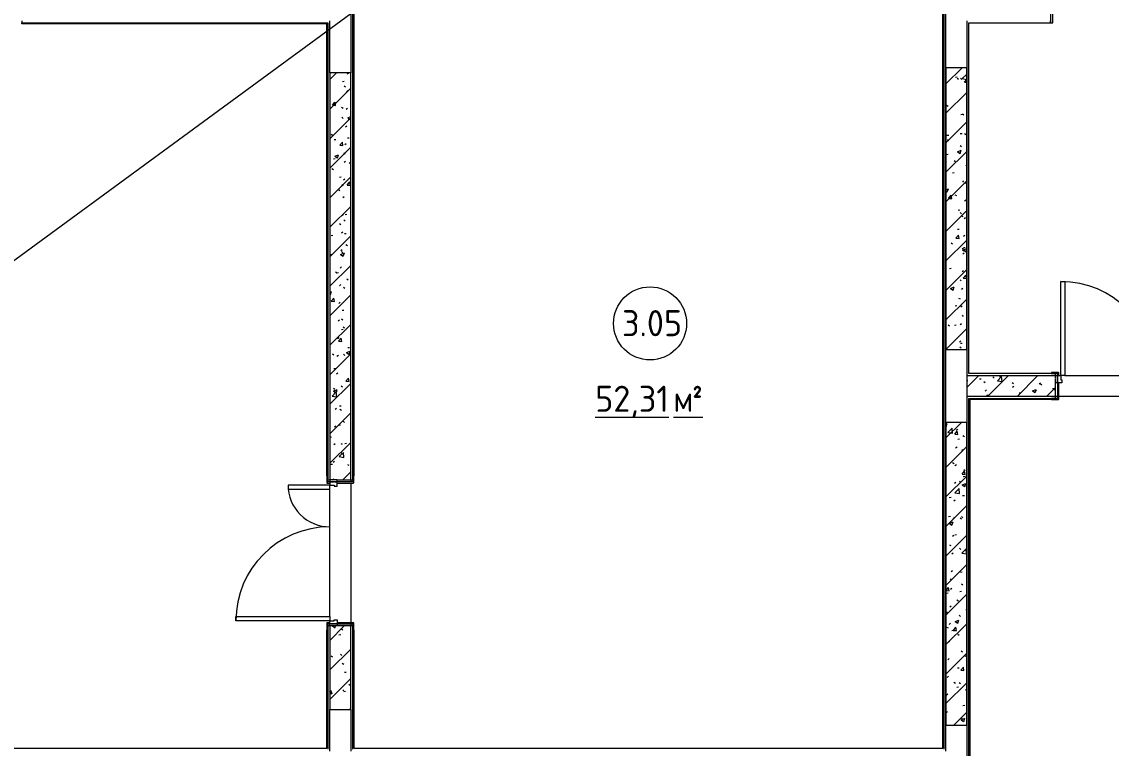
# Model space of a CAD drawing. Header units: millimetres. Extents: x -584918 to 2941280, y 3000189 to 4229862.
# Drawn here: x -460583 to -450150, y 4038214 to 4045176 of the extents above; entities that cross this region are included whole.
import ezdxf

# ---------------------------------------------------------------- set-up
doc = ezdxf.new("R2010")
doc.units = ezdxf.units.MM
doc.linetypes.add('ASVP_Невидимые', pattern=[5, 3, -2])
for name, color, linetype, lineweight in [('Двери', 7, 'Continuous', 0), ('Марки помещений', 7, 'Continuous', 0), ('Обобщенные модели', 7, 'Continuous', 0), ('Перекрытие', 7, 'Continuous', 0), ('Стены внутренние', 7, 'Continuous', 0), ('Стены несущие', 7, 'Continuous', 0), ('Стены отделка', 7, 'Continuous', 0), ('экспертиза ДУ', 1, 'Continuous', 0)]:
    doc.layers.add(name, color=color, linetype=linetype, lineweight=lineweight)
doc.styles.add('GOST Common_2', font='', dxfattribs={"height": 500})
doc.styles.add('GOST Common_3', font='', dxfattribs={"width": 0.9, "height": 500})
doc.styles.get('GOST Common_2').set_extended_font_data('GOST Common')
doc.styles.get('GOST Common_3').set_extended_font_data('GOST Common')
pattern_1 = [(45, (-440814.02, 4025236.82), (-141.4214, 141.4214), [])]
pattern_2 = [(50, (-440814.02, 4025236.82), (364.368, -31.8783), [38.1, -419.1]), (355, (-440814.02, 4025236.8), (-70.486, 382.1133), [30.48, -335.28]), (100.451, (-440783.66, 4025234.16), (293.885, 350.2334), [32.38, -356.18]), (46.184, (-440814, 4025338.4), (542.1585, -84.086), [57.15, -628.65]), (96.636, (-440768.84, 4025331.4), (474.805, 494.855), [48.57, -534.27]), (351.184, (-440814, 4025338.4), (474.81, 494.85), [45.72, -502.92]), (21, (-440763.22, 4025313.02), (303.2285, -204.5305), [38.1, -419.1]), (326, (-440763.22, 4025313), (123.604, 368.376), [30.48, -335.28]), (71.451, (-440737.95, 4025295.97), (426.834, 163.8427), [32.38, -356.18]), (37.5, (-440814.02, 4025236.82), (6.17665, 169.11015), [16.764, -314.452, 16.764, -323.596, -336.55]), (37.5, (-440814.02, 4025236.82), (6.17665, 169.11015), [-671.576, 16.764, -319.786]), (7.5, (-440814.02, 4025236.82), (133.6389, 200.3615), [16.764, -177.292, 16.764, -306.832, -128.27]), (7.5, (-440814.02, 4025236.82), (133.6389, 200.3615), [-517.652, 16.764, -111.506]), (327.5, (-440927.3, 4025236.82), (271.1818, -11.45836), [16.764, -110.236, 16.764, -379.476, -525.78]), (327.5, (-440927.3, 4025236.82), (271.1818, -11.45836), [-523.24, 16.764, -509.016]), (317.5, (-440978.1, 4025236.82), (296.2585, 50.8528), [16.764, -148.336, 16.764, -246.38, -373.38]), (317.5, (-440978.1, 4025236.82), (296.2585, 50.8528), [-428.244, 16.764, -356.616])]

# ---------------------------------------------------------------- blocks, each defined once
blk = doc.blocks.new('ASVP_ДверьДеревянная_2 полотна - Межкомнатная 1300х2000h_полотна_ Г Л _1220 в свету_-7769643-АР Этаж 03')
at = {"layer": 'Двери', "linetype": 'ASVP_Невидимые', "lineweight": 18}
for p, q in [((-680, -30), (-700, -30)), ((-700, -30), (-700, -100)), ((-700, -100), (-680, -100)), ((-680, -100), (-680, -30)), ((680, -100), (680, -30)), ((680, -30), (700, -30)), ((700, -100), (680, -100)), ((700, -30), (700, -100))]:
    blk.add_line(p, q, dxfattribs=at)
at = {"layer": 'Двери', "lineweight": 18}
for p, q in [((-680, -30), (-680, -100)), ((-640, -30), (-680, -30)), ((-680, -100), (-650, -100)), ((-650, -100), (-650, -60)), ((-650, -60), (-640, -60)), ((-610, -100), (-650, -100)), ((-650, -100), (-650, -500)), ((-640, -60), (-640, -30)), ((-610, -500), (-610, -100)), ((610, -1000), (610, -100)), ((610, -100), (650, -100)), ((640, -30), (680, -30)), ((640, -60), (640, -30)), ((650, -60), (640, -60)), ((650, -100), (650, -60)), ((650, -100), (650, -1000)), ((680, -100), (650, -100)), ((680, -30), (680, -100)), ((-650, -500), (-610, -500)), ((650, -1000), (610, -1000))]:
    blk.add_line(p, q, dxfattribs=at)
at = {"layer": 'Двери'}
for centre, radius, start, end in [((-650, -100), 400, 270, 0), ((650, -100), 900, 180, 270)]:
    blk.add_arc(centre, radius, start, end, dxfattribs=at)
blk = doc.blocks.new('ASVP_НАЛИЧНИК МДФ_Двери - Наличник дверной МДФ-7488637-АР Этаж 03')
at = {"layer": 'Обобщенные модели'}
for p, q in [((-740, 5), (-740, 0)), ((-740, 0), (-681, 0)), ((-675, 10), (-735, 10)), ((-681, 1), (-680, 1)), ((-681, 0), (-681, 1)), ((-680, 1), (-680, -150)), ((-670, -150), (-670, 5)), ((670, 5), (670, -150)), ((735, 10), (675, 10)), ((680, 1), (681, 1)), ((680, -150), (680, 1)), ((681, 1), (681, 0)), ((681, 0), (740, 0)), ((740, 0), (740, 5))]:
    blk.add_line(p, q, dxfattribs=at)
for centre, start, end in [((-735, 5), 90, 180), ((-675, 5), 360, 90), ((675, 5), 90, 180), ((735, 5), 0, 90)]:
    blk.add_arc(centre, 5, start, end, dxfattribs=at)
blk = doc.blocks.new('ASVP_НАЛИЧНИК МДФ_Двери - Наличник дверной МДФ-7488638-АР Этаж 03')
at = {"layer": 'Обобщенные модели'}
for p, q in [((-740, 5), (-740, 0)), ((-740, 0), (-681, 0)), ((-675, 10), (-735, 10)), ((-681, 1), (-680, 1)), ((-681, 0), (-681, 1)), ((-680, 1), (-680, -20)), ((-670, -20), (-670, 5)), ((670, 5), (670, -20)), ((735, 10), (675, 10)), ((680, 1), (681, 1)), ((680, -20), (680, 1)), ((681, 1), (681, 0)), ((681, 0), (740, 0)), ((740, 0), (740, 5))]:
    blk.add_line(p, q, dxfattribs=at)
for centre, start, end in [((-735, 5), 90, 180), ((-675, 5), 360, 90), ((675, 5), 90, 180), ((735, 5), 0, 90)]:
    blk.add_arc(centre, 5, start, end, dxfattribs=at)
blk = doc.blocks.new('ASVP_ДверьДеревянная_2 полотна - Межкомнатная 1300х2000h_полотна_ Г Пр _1220 в свету_-7189934-АР Этаж 03')
at = {"layer": 'Двери', "lineweight": 18}
for p, q in [((-650, 1000), (-610, 1000)), ((-650, 100), (-650, 1000)), ((-610, 1000), (-610, 100)), ((650, 500), (610, 500)), ((610, 500), (610, 100)), ((650, 100), (650, 500)), ((-680, 100), (-650, 100)), ((-680, 30), (-680, 100)), ((-640, 30), (-680, 30)), ((-610, 100), (-650, 100)), ((-650, 100), (-650, 60)), ((-650, 60), (-640, 60)), ((-640, 60), (-640, 30)), ((610, 100), (650, 100)), ((650, 60), (640, 60)), ((640, 60), (640, 30)), ((640, 30), (680, 30)), ((680, 100), (650, 100)), ((650, 100), (650, 60)), ((680, 30), (680, 100))]:
    blk.add_line(p, q, dxfattribs=at)
at = {"layer": 'Двери', "linetype": 'ASVP_Невидимые', "lineweight": 18}
for p, q in [((-700, 100), (-680, 100)), ((-700, 30), (-700, 100)), ((-680, 30), (-700, 30)), ((-680, 100), (-680, 30)), ((700, 100), (680, 100)), ((680, 100), (680, 30)), ((680, 30), (700, 30)), ((700, 30), (700, 100))]:
    blk.add_line(p, q, dxfattribs=at)
at = {"layer": 'Двери'}
for centre, radius, start, end in [((-650, 100), 900, 360, 90), ((650, 100), 400, 90, 180)]:
    blk.add_arc(centre, radius, start, end, dxfattribs=at)
blk = doc.blocks.new('ASVP_НАЛИЧНИК МДФ_Двери - Наличник дверной МДФ-7405303-АР Этаж 03')
at = {"layer": 'Обобщенные модели'}
for p, q in [((-680, 150), (-680, -1)), ((-670, -5), (-670, 150)), ((670, 150), (670, -5)), ((680, -1), (680, 150)), ((-681, 0), (-740, 0)), ((-740, 0), (-740, -5)), ((-681, -1), (-681, 0)), ((740, 0), (681, 0)), ((681, 0), (681, -1)), ((740, -5), (740, 0)), ((-735, -10), (-675, -10)), ((-680, -1), (-681, -1)), ((675, -10), (735, -10)), ((681, -1), (680, -1))]:
    blk.add_line(p, q, dxfattribs=at)
for centre, start, end in [((-735, -5), 180, 270), ((-675, -5), 270, 360), ((675, -5), 180, 270), ((735, -5), 270, 360)]:
    blk.add_arc(centre, 5, start, end, dxfattribs=at)
blk = doc.blocks.new('ASVP_НАЛИЧНИК МДФ_Двери - Наличник дверной МДФ-7488626-АР Этаж 03')
at = {"layer": 'Обобщенные модели'}
for p, q in [((-681, 0), (-740, 0)), ((-740, 0), (-740, -5)), ((-681, -1), (-681, 0)), ((-680, 20), (-680, -1)), ((-670, -5), (-670, 20)), ((670, 20), (670, -5)), ((680, -1), (680, 20)), ((740, 0), (681, 0)), ((681, 0), (681, -1)), ((740, -5), (740, 0)), ((-735, -10), (-675, -10)), ((-680, -1), (-681, -1)), ((675, -10), (735, -10)), ((681, -1), (680, -1))]:
    blk.add_line(p, q, dxfattribs=at)
for centre, start, end in [((-735, -5), 180, 270), ((-675, -5), 270, 360), ((675, -5), 180, 270), ((735, -5), 270, 360)]:
    blk.add_arc(centre, 5, start, end, dxfattribs=at)
blk = doc.blocks.new('ASVP_ОТКОС_Оштукатуривание дверного откоса - Оштукатуривание дверного откоса-5741163-АР Этаж 03')
at = {"layer": 'Обобщенные модели'}
for p, q in [((-750, 130), (-750, 0)), ((-725, 0), (-725, 130)), ((725, 130), (725, 0)), ((750, 0), (750, 130)), ((-750, 0), (-725, 0)), ((725, 0), (750, 0))]:
    blk.add_line(p, q, dxfattribs=at)
blk = doc.blocks.new('ASVP_Марка_Помещение_ДваЗначения - Номер Площадь-685795-АР Этаж 03')
at = {"layer": 'Марки помещений'}
blk.add_circle((0, 0), 3.5, dxfattribs=at)

msp = doc.modelspace()

# ---------------------------------------------------------------- hatches: boundary and pattern name
at = {"layer": 'Стены внутренние'}
h = msp.add_hatch(dxfattribs=at)
h.set_pattern_fill('FP_4', color=256, style=0, pattern_type=2)
h.set_pattern_definition(pattern_1)
h.paths.add_polyline_path([(-457633.121, 4038586.149), (-457433.121, 4038586.149), (-457433.121, 4039386.149), (-457633.121, 4039386.149), (-457633.121, 4039116.117)])
h.paths.add_polyline_path([(-457633.121, 4040786.149), (-457433.121, 4040786.149), (-457433.121, 4044686.149), (-457633.121, 4044686.149), (-457633.121, 4042007.303)])
h = msp.add_hatch(dxfattribs=at)
h.set_pattern_fill('FP_5', color=256, style=0, pattern_type=2)
h.set_pattern_definition(pattern_2)
h.paths.add_polyline_path([(-457633.121, 4038586.149), (-457433.121, 4038586.149), (-457433.121, 4039386.149), (-457633.121, 4039386.149), (-457633.121, 4039116.117)])
h.paths.add_polyline_path([(-457633.121, 4040786.149), (-457433.121, 4040786.149), (-457433.121, 4044686.149), (-457633.121, 4044686.149), (-457633.121, 4042007.303)])
h = msp.add_hatch(dxfattribs=at)
h.set_pattern_fill('FP_4', color=256, style=0, pattern_type=2)
h.set_pattern_definition(pattern_1)
h.paths.add_polyline_path([(-451533.121, 4042036.149), (-451533.121, 4044736.149), (-451733.121, 4044736.149), (-451733.121, 4042036.149)])
h = msp.add_hatch(dxfattribs=at)
h.set_pattern_fill('FP_5', color=256, style=0, pattern_type=2)
h.set_pattern_definition(pattern_2)
h.paths.add_polyline_path([(-451533.121, 4042036.149), (-451533.121, 4044736.149), (-451733.121, 4044736.149), (-451733.121, 4042036.149)])
h = msp.add_hatch(dxfattribs=at)
h.set_pattern_fill('FP_4', color=256, style=0, pattern_type=2)
h.set_pattern_definition(pattern_1)
h.paths.add_polyline_path([(-451490.008, 4041586.149), (-450683.121, 4041586.149), (-450683.121, 4041786.149), (-451533.121, 4041785.667), (-451533.121, 4041586.149)])
h = msp.add_hatch(dxfattribs=at)
h.set_pattern_fill('FP_5', color=256, style=0, pattern_type=2)
h.set_pattern_definition(pattern_2)
h.paths.add_polyline_path([(-451490.008, 4041586.149), (-450683.121, 4041586.149), (-450683.121, 4041786.149), (-451533.121, 4041785.667), (-451533.121, 4041586.149)])
h = msp.add_hatch(dxfattribs=at)
h.set_pattern_fill('FP_4', color=256, style=0, pattern_type=2)
h.set_pattern_definition(pattern_1)
h.paths.add_polyline_path([(-451733.121, 4038436.149), (-451533.121, 4038436.149), (-451533.121, 4041336.149), (-451733.121, 4041336.149), (-451733.121, 4039116.117)])
h = msp.add_hatch(dxfattribs=at)
h.set_pattern_fill('FP_5', color=256, style=0, pattern_type=2)
h.set_pattern_definition(pattern_2)
h.paths.add_polyline_path([(-451733.121, 4038436.149), (-451533.121, 4038436.149), (-451533.121, 4041336.149), (-451733.121, 4041336.149), (-451733.121, 4039116.117)])

# ---------------------------------------------------------------- linework, layer by layer
at = {"layer": 'Перекрытие'}
for p, q in [((-450593.121, 4041786.149), (-449373.121, 4041786.149)), ((-450663.121, 4041586.149), (-450683.121, 4041586.149)), ((-449313.121, 4041586.149), (-450653.121, 4041586.149)), ((-457633.121, 4039476.149), (-457633.121, 4040696.149)), ((-457433.121, 4040786.149), (-457433.121, 4040766.149)), ((-457433.121, 4040756.149), (-457433.121, 4039416.149)), ((-457433.121, 4039406.149), (-457433.121, 4039386.149))]:
    msp.add_line(p, q, dxfattribs=at)
at = {"layer": 'Стены внутренние'}
for p, q in [((-451763.121, 4038216.149), (-451763.121, 4046956.149)), ((-457403.121, 4045416.149), (-457403.121, 4040826.149)), ((-460583.121, 4045156.149), (-460583.121, 4045166.149)), ((-457663.121, 4045156.149), (-460583.121, 4045156.149)), ((-457663.121, 4040826.149), (-457663.121, 4045156.149)), ((-450723.121, 4041556.149), (-451503.121, 4041556.149)), ((-451503.121, 4041556.149), (-451503.121, 4032816.149)), ((-450723.121, 4041556.149), (-450723.121, 4041561.149)), ((-457663.121, 4040826.149), (-457658.121, 4040826.149)), ((-457403.121, 4040826.149), (-457408.121, 4040826.149)), ((-457663.121, 4038216.149), (-457663.121, 4039346.149)), ((-457663.121, 4039346.149), (-457658.121, 4039346.149)), ((-457403.121, 4039346.149), (-457408.121, 4039346.149)), ((-457403.121, 4039346.149), (-457403.121, 4038216.149)), ((-464903.121, 4038216.149), (-457663.121, 4038216.149)), ((-457403.121, 4038216.149), (-451763.121, 4038216.149))]:
    msp.add_line(p, q, dxfattribs=at)
at = {"layer": 'Стены несущие'}
for p, q in [((-457433.121, 4044686.149), (-457633.121, 4044686.149)), ((-457633.121, 4044686.149), (-457633.121, 4040786.149)), ((-457433.121, 4040786.149), (-457433.121, 4044686.149)), ((-451533.121, 4044736.149), (-451733.121, 4044736.149)), ((-451733.121, 4044736.149), (-451733.121, 4042036.149)), ((-451533.121, 4042036.149), (-451533.121, 4044736.149)), ((-451733.121, 4042036.149), (-451533.121, 4042036.149)), ((-451533.121, 4041786.149), (-451533.121, 4041586.149)), ((-451533.121, 4041786.149), (-450683.121, 4041786.149)), ((-450683.121, 4041586.149), (-450683.121, 4041716.149)), ((-451533.121, 4041586.149), (-451533.121, 4041586.149)), ((-450683.121, 4041586.149), (-451533.121, 4041586.149)), ((-451533.121, 4041336.149), (-451733.121, 4041336.149)), ((-451733.121, 4041336.149), (-451733.121, 4038436.149)), ((-451533.121, 4038436.149), (-451533.121, 4041336.149)), ((-457563.121, 4040786.149), (-457433.121, 4040786.149)), ((-457633.121, 4039386.149), (-457633.121, 4038586.149)), ((-457433.121, 4039386.149), (-457563.121, 4039386.149)), ((-457433.121, 4038586.149), (-457433.121, 4039386.149)), ((-457633.121, 4038586.149), (-457433.121, 4038586.149)), ((-451733.121, 4038436.149), (-451533.121, 4038436.149))]:
    msp.add_line(p, q, dxfattribs=at)
at = {"layer": 'Стены отделка'}
for p, q in [((-451753.121, 4046966.149), (-451753.121, 4038206.149)), ((-457433.121, 4045386.149), (-457433.121, 4044686.149)), ((-457413.121, 4040786.149), (-457413.121, 4045406.149)), ((-451733.121, 4038186.149), (-451733.121, 4045436.149)), ((-460583.121, 4045186.149), (-460583.121, 4045166.149)), ((-457633.121, 4044686.149), (-457633.121, 4045186.149)), ((-451533.121, 4045186.149), (-451533.121, 4041786.149)), ((-450733.121, 4045166.149), (-450733.121, 4045186.149)), ((-460583.121, 4045166.149), (-457653.121, 4045166.149)), ((-457653.121, 4045166.149), (-457653.121, 4040786.149)), ((-451513.121, 4045166.149), (-450733.121, 4045166.149)), ((-451513.121, 4041806.149), (-451513.121, 4045166.149)), ((-450683.121, 4041806.149), (-451513.121, 4041806.149)), ((-450683.121, 4041786.149), (-450683.121, 4041806.149)), ((-451533.121, 4041586.149), (-451533.121, 4037786.149)), ((-451513.121, 4041566.149), (-450683.121, 4041566.149)), ((-451513.121, 4032806.149), (-451513.121, 4041566.149)), ((-450683.121, 4041566.149), (-450683.121, 4041586.149)), ((-457653.121, 4040786.149), (-457633.121, 4040786.149)), ((-457433.121, 4040786.149), (-457413.121, 4040786.149)), ((-457633.121, 4039386.149), (-457653.121, 4039386.149)), ((-457653.121, 4039386.149), (-457653.121, 4038206.149)), ((-457413.121, 4039386.149), (-457433.121, 4039386.149)), ((-457413.121, 4038206.149), (-457413.121, 4039386.149)), ((-457633.121, 4038186.149), (-457633.121, 4038586.149)), ((-457433.121, 4038586.149), (-457433.121, 4038186.149))]:
    msp.add_line(p, q, dxfattribs=at)
at = {"layer": 'экспертиза ДУ'}
msp.add_lwpolyline([(-444936.87, 4054420.041), (-522370.006, 3997622.029)], dxfattribs=at)

# ---------------------------------------------------------------- block references
at = {"layer": 'Двери'}
msp.add_blockref('ASVP_ДверьДеревянная_2 полотна - Межкомнатная 1300х2000h_полотна_ Г Пр _1220 в свету_-7189934-АР Этаж 03', (-449983.121, 4041686.149), dxfattribs=at)
at = {"layer": 'Двери', "rotation": 270.0000000000001}
msp.add_blockref('ASVP_ДверьДеревянная_2 полотна - Межкомнатная 1300х2000h_полотна_ Г Л _1220 в свету_-7769643-АР Этаж 03', (-457533.121, 4040086.149), dxfattribs=at)
at = {"layer": 'Марки помещений', "xscale": 99.99999999999993, "yscale": 99.99999999999993, "zscale": 99.99999999999993}
msp.add_blockref('ASVP_Марка_Помещение_ДваЗначения - Номер Площадь-685795-АР Этаж 03', (-454566.315, 4042285.184), dxfattribs=at)
at = {"layer": 'Обобщенные модели'}
for name, p in [('ASVP_ОТКОС_Оштукатуривание дверного откоса - Оштукатуривание дверного откоса-5741163-АР Этаж 03', (-449983.121, 4045166.149)), ('ASVP_НАЛИЧНИК МДФ_Двери - Наличник дверной МДФ-7405303-АР Этаж 03', (-449983.121, 4041566.149))]:
    msp.add_blockref(name, p, dxfattribs=at)
for name, p, rotation in [('ASVP_НАЛИЧНИК МДФ_Двери - Наличник дверной МДФ-7488626-АР Этаж 03', (-449983.121, 4041806.149), 180), ('ASVP_НАЛИЧНИК МДФ_Двери - Наличник дверной МДФ-7488638-АР Этаж 03', (-457653.121, 4040086.149), 90.00000000000031), ('ASVP_НАЛИЧНИК МДФ_Двери - Наличник дверной МДФ-7488637-АР Этаж 03', (-457413.121, 4040086.149), 270.0000000000001)]:
    msp.add_blockref(name, p, dxfattribs=dict(at, rotation=rotation))

# ---------------------------------------------------------------- texts
at = {"layer": 'Марки помещений', "char_height": 250, "attachment_point": 1}
for s, insert, width, style in [('3.05', (-454834.972, 4042412.909), 663.79725, 'GOST Common_2'), ('\\L52,31 ', (-455091.909, 4041688.379), 909.11362, 'GOST Common_2'), ('\\L\\fGOST Common|b0|i0|c238|p34|;\\W.9;\\L²', (-454163.221, 4041688.379), 165.94931, 'GOST Common_3'), ('\\L\\fGOST Common|b0|i0|c204|p34|;\\W.9;\\Lм', (-454341.815, 4041688.379), 216.45562, 'GOST Common_2')]:
    msp.add_mtext(s, dxfattribs=dict(at, insert=insert, width=width, style=style))

doc.saveas('drawing.dxf')
